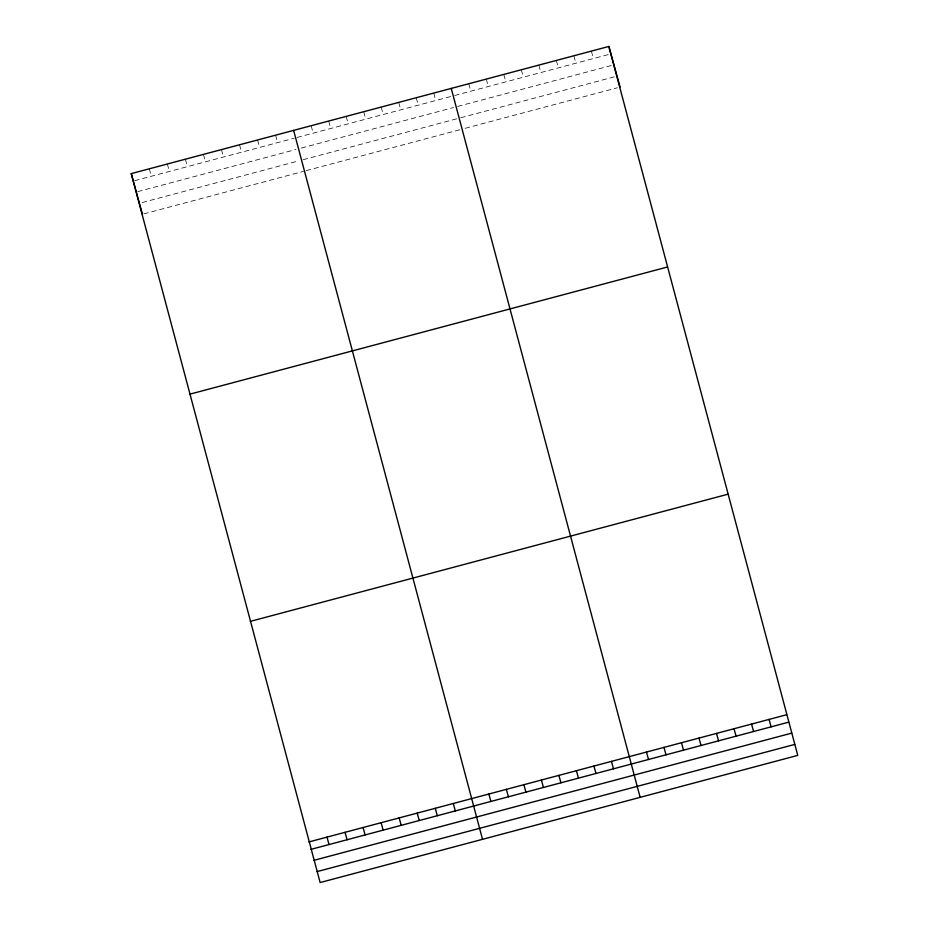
<?xml version="1.0" encoding="UTF-8"?>
<svg xmlns="http://www.w3.org/2000/svg" width="929" height="929" viewBox="0 0 929 929"><rect width="100%" height="100%" fill="white"/><g stroke="black" fill="none" stroke-linecap="round" stroke-linejoin="round"><path stroke-width="0.7" stroke-dasharray="4.64 3.48" d="M134.67 180.69L294.296 138.189M297.025 137.457L451.947 96.21M454.641 95.49L608.228 54.602M137.689 191.641L295.921 149.511M301.391 148.048L453.619 107.52M457.66 106.44L612.583 65.193M142.183 202.557L299.033 160.798M303.156 159.695L458.078 118.447M460.772 117.728L615.695 76.48M143.821 213.879L303.435 171.377M306.175 170.646L459.75 129.758M465.139 128.318L617.367 87.79M591.355 51.118L593.41 58.55M573.843 55.775L575.887 63.207M556.332 60.443L558.375 67.875M538.82 65.1L540.864 72.532M521.308 69.768L523.352 77.2M503.797 74.425L505.84 81.857M486.273 79.093L488.329 86.525M468.762 83.749L470.817 91.181M433.738 93.086L435.782 100.506M416.227 97.742L418.271 105.174M398.715 102.411L400.759 109.843M381.204 107.067L383.247 114.499M363.692 111.735L365.736 119.167M346.169 116.392L348.224 123.824M328.657 121.06L330.712 128.492M311.145 125.717L313.189 133.149M275.588 135.193L277.632 142.625M257.542 139.989L259.597 147.421M239.508 144.796L241.552 152.228M221.462 149.604L223.506 157.036M203.416 154.411L205.46 161.832M185.37 159.207L187.414 166.639M167.325 164.015L169.368 171.447M149.279 168.823L151.334 176.255"/><path stroke-width="1.39" d="M608.867 46.45L797.756 755.382L320.133 882.55L131.244 173.618L608.867 46.45L620.061 87.071M189.876 394.163L667.51 266.995M250.296 621.385L727.93 494.216M308.939 841.929L786.573 714.749M310.983 849.361L788.616 722.181M314.002 860.312L791.636 733.144M317.114 871.599L794.748 744.419M769.061 719.418L771.105 726.85M751.549 724.074L753.593 731.506M734.026 728.742L736.082 736.174M716.514 733.411L718.57 740.843M699.003 738.067L701.058 745.499M681.491 742.736L683.535 750.167M663.98 747.392L666.023 754.824M646.468 752.06L648.512 759.492M640.139 797.349L451.25 88.418M611.445 761.385L613.488 768.817M593.921 766.042L595.977 773.474M576.41 770.71L578.465 778.142M558.898 775.367L560.942 782.799M541.386 780.035L543.43 787.467M523.875 784.703L525.919 792.135M506.363 789.36L508.407 796.792M488.851 794.028L490.895 801.46M482.523 839.317L293.634 130.385M453.294 803.492L455.338 810.924M435.248 808.3L437.292 815.732M417.202 813.096L419.246 820.528M399.156 817.903L401.2 825.335M381.111 822.711L383.166 830.143M363.076 827.518L365.12 834.95M345.031 832.314L347.074 839.746M326.985 837.122L329.029 844.554M131.244 173.618L135.971 190.793M136.308 192.013L137.852 197.656M138.119 198.585L142.427 214.251"/></g></svg>
